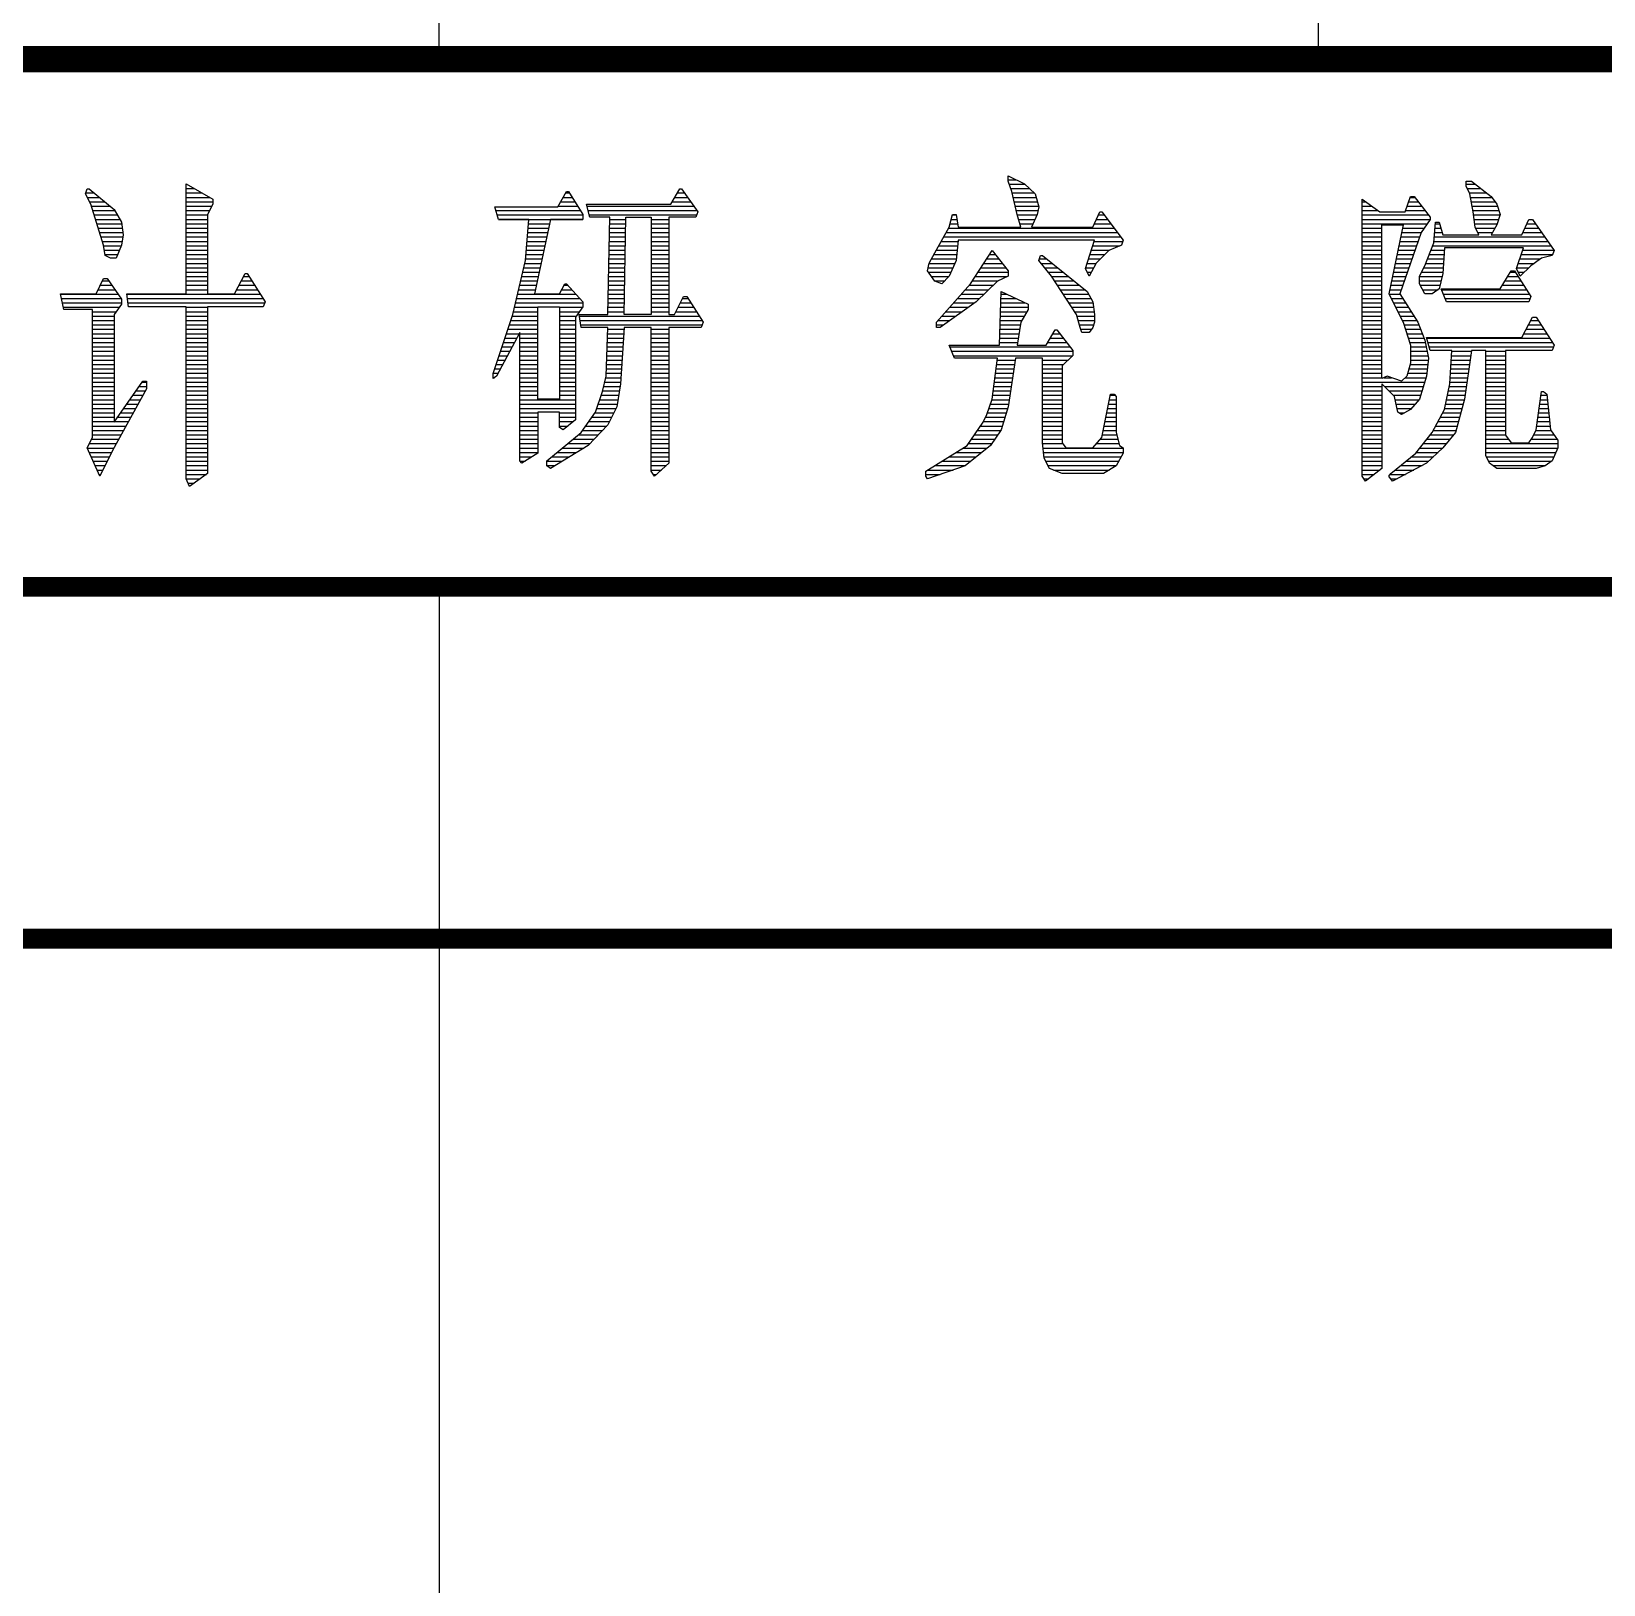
# Model space of a CAD drawing. Extents: x -11639 to -9817, y 3347 to 4292.
# Drawn here: x -11089.32 to -11053.57, y 3486.52 to 3521.83 of the extents above; entities that cross this region are included whole.
import ezdxf

# ---------------------------------------------------------------- set-up
doc = ezdxf.new("R2010")
doc.units = 0
doc.header["$LTSCALE"] = 10
doc.header["$MEASUREMENT"] = 0
doc.layers.get('0').update_dxf_attribs({"linetype": 'CONTINUOUS'})
for name, color, linetype in [('1', 2, 'CONTINUOUS'), ('2', 1, 'CONTINUOUS'), ('BD', 7, 'CONTINUOUS')]:
    doc.layers.add(name, color=color, linetype=linetype)

# ---------------------------------------------------------------- blocks, each defined once
blk = doc.blocks.new('*X8')
at = {"color": 0}
for p, q in [((43122, -960), (43124, -960)), ((44992.2, -950), (45010.3, -950)), ((44994.6, -960), (45030.1, -960)), ((46033.5, -960), (46054.6, -960)), ((42894.1, -980), (42913.1, -980)), ((42897.5, -990), (42925.4, -990)), ((42902.7, -1000), (42937.6, -1000)), ((43122, -970), (43141.5, -970)), ((43122, -980), (43159, -980)), ((43122, -990), (43176.5, -990)), ((43122, -1000), (43183.3, -1000)), ((43973.9, -1000), (44006.5, -1000)), ((43979.8, -990), (44000.3, -990)), ((43985.6, -980), (43994, -980)), ((44227.8, -1000), (44269.7, -1000)), ((44233.6, -990), (44262.7, -990)), ((44239.4, -980), (44255.7, -980)), ((44998.1, -970), (45040.6, -970)), ((45001.2, -980), (45051.1, -980)), ((45003.5, -990), (45055.6, -990)), ((45005.9, -1000), (45058.4, -1000)), ((45796.6, -1000), (45805.2, -1000)), ((45902.7, -1000), (45924.5, -1000)), ((45906.2, -990), (45916.6, -990)), ((46035.9, -970), (46067.5, -970)), ((46040.6, -980), (46080.3, -980)), ((46043.2, -990), (46092, -990)), ((46045.2, -1000), (46099, -1000)), ((42907, -1010), (42949.9, -1010)), ((42910, -1020), (42960.3, -1020)), ((42913.1, -1030), (42965.9, -1030)), ((43122, -1010), (43180.9, -1010)), ((43122, -1020), (43175.7, -1020)), ((43122, -1030), (43171, -1030)), ((43826.8, -1020), (44018.9, -1020)), ((43829.6, -1030), (44024.5, -1030)), ((43968.1, -1010), (44012.7, -1010)), ((44033.9, -1010), (44276.7, -1010)), ((44036.7, -1020), (44283.7, -1020)), ((44039.5, -1030), (44283.4, -1030)), ((44865.3, -1030), (44873.9, -1030)), ((45008.2, -1010), (45061.2, -1010)), ((45010.5, -1020), (45059.6, -1020)), ((45012.9, -1030), (45057.1, -1030)), ((45197.2, -1030), (45209.8, -1030)), ((45796.6, -1010), (45819.2, -1010)), ((45796.6, -1020), (45833.2, -1020)), ((45796.6, -1030), (45948.1, -1030)), ((45895.7, -1020), (45940.2, -1020)), ((45899.2, -1010), (45932.3, -1010)), ((46047.2, -1010), (46104.4, -1010)), ((46049.2, -1020), (46107.9, -1020)), ((46050.6, -1030), (46110.6, -1030)), ((42916.2, -1040), (42971.5, -1040)), ((42919.2, -1050), (42975.5, -1050)), ((42922.3, -1060), (42976.9, -1060)), ((42925.4, -1070), (42978.3, -1070)), ((43122, -1040), (43171, -1040)), ((43122, -1050), (43171, -1050)), ((43122, -1060), (43171, -1060)), ((43122, -1070), (43171, -1070)), ((43832.4, -1040), (44024.5, -1040)), ((43899.4, -1070), (43944.6, -1070)), ((43900.3, -1060), (43946.7, -1060)), ((43901.1, -1050), (43948.9, -1050)), ((44085.1, -1070), (44121.8, -1070)), ((44085.2, -1060), (44122, -1060)), ((44085.4, -1050), (44122.2, -1050)), ((44085.6, -1040), (44122.4, -1040)), ((44179.6, -1040), (44220.5, -1040)), ((44179.6, -1050), (44220.5, -1050)), ((44179.6, -1060), (44220.5, -1060)), ((44179.6, -1070), (44220.5, -1070)), ((44850.8, -1070), (45240.4, -1070)), ((44856.4, -1060), (45232.8, -1060)), ((44859.7, -1050), (44876.7, -1050)), ((44862.5, -1040), (44875.3, -1040)), ((45015.7, -1040), (45052.9, -1040)), ((45018.5, -1050), (45048.7, -1050)), ((45187.9, -1050), (45225.1, -1050)), ((45192.5, -1040), (45217.5, -1040)), ((45796.6, -1040), (45951.8, -1040)), ((45796.6, -1050), (45945.2, -1050)), ((45796.6, -1060), (45841.5, -1060)), ((45796.6, -1070), (45841.5, -1070)), ((45886.8, -1070), (45931.3, -1070)), ((45888.9, -1060), (45938.2, -1060)), ((45962, -1070), (45978.8, -1070)), ((45962.8, -1060), (45976, -1060)), ((45963.7, -1050), (45973.2, -1050)), ((46051.8, -1040), (46107.1, -1040)), ((46052.9, -1050), (46103.6, -1050)), ((46054.8, -1060), (46098.8, -1060)), ((46059.4, -1070), (46093.5, -1070)), ((46162.6, -1070), (46205.2, -1070)), ((46167.3, -1060), (46198.2, -1060)), ((46172, -1050), (46191.2, -1050)), ((42928.4, -1080), (42978.3, -1080)), ((42931.5, -1090), (42976.6, -1090)), ((42934.4, -1100), (42974.6, -1100)), ((43122, -1080), (43171, -1080)), ((43122, -1090), (43171, -1090)), ((43122, -1100), (43171, -1100)), ((43896.8, -1100), (43938, -1100)), ((43897.6, -1090), (43940.2, -1090)), ((43898.5, -1080), (43942.4, -1080)), ((44084.5, -1100), (44121.3, -1100)), ((44084.7, -1090), (44121.4, -1090)), ((44084.9, -1080), (44121.6, -1080)), ((44179.6, -1080), (44220.5, -1080)), ((44179.6, -1090), (44220.5, -1090)), ((44179.6, -1100), (44220.5, -1100)), ((44834, -1100), (44876.8, -1100)), ((44839.6, -1090), (44877.6, -1090)), ((44845.2, -1080), (45248, -1080)), ((45184.1, -1100), (45246.7, -1100)), ((45187.3, -1090), (45252.6, -1090)), ((45796.6, -1080), (45841.5, -1080)), ((45796.6, -1090), (45841.5, -1090)), ((45796.6, -1100), (45841.5, -1100)), ((45880.6, -1100), (45920.8, -1100)), ((45882.7, -1090), (45924.3, -1090)), ((45884.8, -1080), (45927.8, -1080)), ((45957.2, -1100), (46226.2, -1100)), ((45960.2, -1090), (46219.2, -1090)), ((45961.1, -1080), (46212.2, -1080)), ((42936.2, -1110), (42970.4, -1110)), ((42937.9, -1120), (42966.2, -1120)), ((43122, -1110), (43171, -1110)), ((43122, -1120), (43171, -1120)), ((43122, -1130), (43171, -1130)), ((43122, -1140), (43171, -1140)), ((43892.4, -1140), (43929.3, -1140)), ((43894.1, -1130), (43931.5, -1130)), ((43895, -1120), (43933.7, -1120)), ((43895.9, -1110), (43935.9, -1110)), ((44083.8, -1140), (44120.5, -1140)), ((44083.9, -1130), (44120.7, -1130)), ((44084.1, -1120), (44120.9, -1120)), ((44084.3, -1110), (44121.1, -1110)), ((44179.6, -1110), (44220.5, -1110)), ((44179.6, -1120), (44220.5, -1120)), ((44179.6, -1130), (44220.5, -1130)), ((44179.6, -1140), (44220.5, -1140)), ((44812.5, -1140), (44870.9, -1140)), ((44817.6, -1130), (44874.1, -1130)), ((44822.9, -1120), (44875, -1120)), ((44828.4, -1110), (44875.9, -1110)), ((44936.4, -1140), (44978.7, -1140)), ((44942.9, -1130), (44970.8, -1130)), ((44949.3, -1120), (44962.9, -1120)), ((45063, -1130), (45079.5, -1130)), ((45066.6, -1140), (45092, -1140)), ((45171.4, -1140), (45192.1, -1140)), ((45174.6, -1130), (45201.8, -1130)), ((45177.8, -1120), (45211.6, -1120)), ((45181, -1110), (45222.2, -1110)), ((45796.6, -1110), (45841.5, -1110)), ((45796.6, -1120), (45841.5, -1120)), ((45796.6, -1130), (45841.5, -1130)), ((45796.6, -1140), (45841.5, -1140)), ((45872.3, -1140), (45906.8, -1140)), ((45874.4, -1130), (45910.3, -1130)), ((45876.5, -1120), (45913.8, -1120)), ((45878.6, -1110), (45917.3, -1110)), ((45941.7, -1140), (45982, -1140)), ((45945.6, -1130), (45982.7, -1130)), ((45949.5, -1120), (45983.4, -1120)), ((45953.4, -1110), (45984.1, -1110)), ((46151.8, -1140), (46188.2, -1140)), ((46155.3, -1130), (46202.2, -1130)), ((46158.8, -1120), (46230.2, -1120)), ((46162.3, -1110), (46233.2, -1110)), ((43122, -1150), (43171, -1150)), ((43122, -1160), (43171, -1160)), ((43122, -1170), (43171, -1170)), ((43253.1, -1170), (43265.3, -1170)), ((43885.4, -1170), (43922.8, -1170)), ((43887.7, -1160), (43925, -1160)), ((43890, -1150), (43927.2, -1150)), ((44083.2, -1170), (44120, -1170)), ((44083.4, -1160), (44120.1, -1160)), ((44083.6, -1150), (44120.3, -1150)), ((44179.6, -1150), (44220.5, -1150)), ((44179.6, -1160), (44220.5, -1160)), ((44179.6, -1170), (44220.5, -1170)), ((44810.1, -1150), (44866.3, -1150)), ((44810.4, -1160), (44861.6, -1160)), ((44817.4, -1170), (44856.4, -1170)), ((44917, -1170), (44989.8, -1170)), ((44923.5, -1160), (44992.2, -1160)), ((44930, -1150), (44986.5, -1150)), ((45074.8, -1150), (45104.5, -1150)), ((45083, -1160), (45117, -1160)), ((45090.9, -1170), (45129.5, -1170)), ((45168.2, -1150), (45186.5, -1150)), ((45171.8, -1160), (45180.9, -1160)), ((45796.6, -1150), (45841.5, -1150)), ((45796.6, -1160), (45841.5, -1160)), ((45796.6, -1170), (45841.5, -1170)), ((45866.1, -1170), (45896.3, -1170)), ((45868.2, -1160), (45899.8, -1160)), ((45870.3, -1150), (45903.3, -1150)), ((45927.3, -1170), (45978.7, -1170)), ((45931.9, -1160), (45980.6, -1160)), ((45937.2, -1150), (45981.3, -1150)), ((46127.9, -1170), (46151.8, -1170)), ((46133.9, -1160), (46145.5, -1160)), ((46148.3, -1150), (46175.8, -1150)), ((46151.8, -1160), (46165.3, -1160)), ((42836.3, -1210), (42967.1, -1210)), ((42922.4, -1200), (42960.1, -1200)), ((42927.1, -1190), (42953.1, -1190)), ((42931.7, -1180), (42946.1, -1180)), ((42987.3, -1210), (43290.8, -1210)), ((43122, -1180), (43171, -1180)), ((43122, -1190), (43171, -1190)), ((43122, -1200), (43171, -1200)), ((43237.4, -1200), (43284.4, -1200)), ((43242.6, -1190), (43278, -1190)), ((43247.9, -1180), (43271.7, -1180)), ((43876, -1210), (44009, -1210)), ((43878.4, -1200), (43916.3, -1200)), ((43880.7, -1190), (43918.5, -1190)), ((43883, -1180), (43920.7, -1180)), ((43976.5, -1200), (44000, -1200)), ((43981.7, -1190), (43991, -1190)), ((44082.5, -1210), (44119.2, -1210)), ((44082.7, -1200), (44119.4, -1200)), ((44082.8, -1190), (44119.6, -1190)), ((44083, -1180), (44119.8, -1180)), ((44179.6, -1180), (44220.5, -1180)), ((44179.6, -1190), (44220.5, -1190)), ((44179.6, -1200), (44220.5, -1200)), ((44179.6, -1210), (44220.5, -1210)), ((44824.4, -1180), (44847.1, -1180)), ((44885.5, -1210), (44936.8, -1210)), ((44894.4, -1200), (44947.3, -1200)), ((44903.2, -1190), (44957.8, -1190)), ((44910.6, -1180), (44968.8, -1180)), ((44975.7, -1210), (44988.7, -1210)), ((45097.5, -1180), (45142, -1180)), ((45104, -1190), (45154.5, -1190)), ((45110.5, -1200), (45167, -1200)), ((45117.1, -1210), (45175.1, -1210)), ((45796.6, -1180), (45841.5, -1180)), ((45796.6, -1190), (45841.5, -1190)), ((45796.6, -1200), (45841.5, -1200)), ((45796.6, -1210), (45841.5, -1210)), ((45858, -1210), (45882.6, -1210)), ((45859.9, -1200), (45885.8, -1200)), ((45862, -1190), (45889.3, -1190)), ((45864, -1180), (45892.8, -1180)), ((45927.3, -1180), (45976.4, -1180)), ((45929.2, -1190), (45974.1, -1190)), ((45934.4, -1200), (45969.5, -1200)), ((45977.1, -1200), (46170.7, -1200)), ((45981.3, -1210), (46177, -1210)), ((46115.9, -1190), (46164.4, -1190)), ((46121.9, -1180), (46158.1, -1180)), ((42838.6, -1220), (42974.1, -1220)), ((42840.9, -1230), (42975, -1230)), ((42843.3, -1240), (42970.2, -1240)), ((42909.7, -1250), (42963.2, -1250)), ((42988.7, -1220), (43297.1, -1220)), ((42990.1, -1230), (43300.7, -1230)), ((43122, -1240), (43171, -1240)), ((43122, -1250), (43171, -1250)), ((43866.7, -1250), (43922.4, -1250)), ((43869, -1240), (43922.4, -1240)), ((43871.4, -1230), (44024.5, -1230)), ((43873.7, -1220), (44018, -1220)), ((43971.4, -1240), (44023.7, -1240)), ((43971.4, -1250), (44016.7, -1250)), ((44081.7, -1250), (44118.5, -1250)), ((44081.9, -1240), (44118.7, -1240)), ((44082.1, -1230), (44118.9, -1230)), ((44082.3, -1220), (44119, -1220)), ((44179.6, -1220), (44220.5, -1220)), ((44179.6, -1230), (44220.5, -1230)), ((44179.6, -1240), (44220.5, -1240)), ((44179.6, -1250), (44220.5, -1250)), ((44235.9, -1250), (44283, -1250)), ((44240.9, -1240), (44276.7, -1240)), ((44245.9, -1230), (44270.4, -1230)), ((44250.9, -1220), (44264.1, -1220)), ((44850, -1250), (44886.8, -1250)), ((44858.9, -1240), (44900.8, -1240)), ((44867.8, -1230), (44914.8, -1230)), ((44876.6, -1220), (44926.3, -1220)), ((44974.3, -1250), (45034.2, -1250)), ((44974.7, -1240), (45037.1, -1240)), ((44975, -1230), (45030.7, -1230)), ((44975.3, -1220), (45009.7, -1220)), ((45123.6, -1220), (45180.3, -1220)), ((45130.1, -1230), (45184.5, -1230)), ((45136.7, -1240), (45185.9, -1240)), ((45143.2, -1250), (45187.3, -1250)), ((45796.6, -1220), (45841.5, -1220)), ((45796.6, -1230), (45841.5, -1230)), ((45796.6, -1240), (45841.5, -1240)), ((45796.6, -1250), (45841.5, -1250)), ((45863.1, -1220), (45888.9, -1220)), ((45868.2, -1230), (45895.3, -1230)), ((45873.3, -1240), (45901.6, -1240)), ((45878.4, -1250), (45908, -1250)), ((45985.5, -1220), (46178.9, -1220)), ((42909.7, -1260), (42958.7, -1260)), ((42909.7, -1270), (42958.7, -1270)), ((42909.7, -1280), (42958.7, -1280)), ((43122, -1260), (43171, -1260)), ((43122, -1270), (43171, -1270)), ((43122, -1280), (43171, -1280)), ((43857.3, -1280), (43922.4, -1280)), ((43860.6, -1270), (43922.4, -1270)), ((43864, -1260), (43922.4, -1260)), ((43971.4, -1260), (44009.7, -1260)), ((43971.4, -1270), (44008.1, -1270)), ((43971.4, -1280), (44008.1, -1280)), ((44016.8, -1260), (44289.3, -1260)), ((44018.2, -1270), (44295.6, -1270)), ((44019.6, -1280), (44295.9, -1280)), ((44828.9, -1280), (44844.8, -1280)), ((44832.3, -1270), (44858.8, -1270)), ((44841.2, -1260), (44872.8, -1260)), ((44973.3, -1280), (45019.8, -1280)), ((44973.7, -1270), (45023, -1270)), ((44974, -1260), (45028.6, -1260)), ((45148.4, -1260), (45188.2, -1260)), ((45151.2, -1270), (45188.2, -1270)), ((45154, -1280), (45186.1, -1280)), ((45796.6, -1260), (45841.5, -1260)), ((45796.6, -1270), (45841.5, -1270)), ((45796.6, -1280), (45841.5, -1280)), ((45883.5, -1260), (45914.4, -1260)), ((45888.6, -1270), (45920.7, -1270)), ((45892.4, -1280), (45925.7, -1280)), ((46175.2, -1280), (46204, -1280)), ((46180.4, -1270), (46197.7, -1270)), ((42909.7, -1290), (42958.7, -1290)), ((42909.7, -1300), (42958.7, -1300)), ((42909.7, -1310), (42958.7, -1310)), ((42909.7, -1320), (42958.7, -1320)), ((43122, -1290), (43171, -1290)), ((43122, -1300), (43171, -1300)), ((43122, -1310), (43171, -1310)), ((43122, -1320), (43171, -1320)), ((43843.9, -1320), (43869.3, -1320)), ((43847.3, -1310), (43874.7, -1310)), ((43850.6, -1300), (43880, -1300)), ((43853.9, -1290), (43922.4, -1290)), ((43881.5, -1300), (43922.4, -1300)), ((43881.5, -1310), (43922.4, -1310)), ((43881.5, -1320), (43922.4, -1320)), ((43971.4, -1290), (44008.1, -1290)), ((43971.4, -1300), (44008.1, -1300)), ((43971.4, -1310), (44008.1, -1310)), ((43971.4, -1320), (44008.1, -1320)), ((44080.4, -1320), (44116.2, -1320)), ((44080.7, -1310), (44116.8, -1310)), ((44081.1, -1300), (44117.5, -1300)), ((44081.5, -1290), (44118.1, -1290)), ((44179.6, -1290), (44220.5, -1290)), ((44179.6, -1300), (44220.5, -1300)), ((44179.6, -1310), (44220.5, -1310)), ((44179.6, -1320), (44220.5, -1320)), ((44972, -1320), (45013.6, -1320)), ((44972.3, -1310), (45015.2, -1310)), ((44972.7, -1300), (45016.7, -1300)), ((44973, -1290), (45018.3, -1290)), ((45081.7, -1320), (45125, -1320)), ((45087.5, -1310), (45117.1, -1310)), ((45093.3, -1300), (45109.2, -1300)), ((45157.1, -1290), (45181, -1290)), ((45796.6, -1290), (45841.5, -1290)), ((45796.6, -1300), (45841.5, -1300)), ((45796.6, -1310), (45841.5, -1310)), ((45796.6, -1320), (45841.5, -1320)), ((45895.6, -1290), (45929.7, -1290)), ((45898.7, -1300), (45933.7, -1300)), ((45901.8, -1310), (45937.7, -1310)), ((45904.9, -1320), (45940.6, -1320)), ((45943.9, -1310), (46223.1, -1310)), ((45946.7, -1320), (46229.5, -1320)), ((46164.7, -1300), (46216.8, -1300)), ((46169.9, -1290), (46210.4, -1290)), ((42909.7, -1330), (42958.7, -1330)), ((42909.7, -1340), (42958.7, -1340)), ((42909.7, -1350), (42958.7, -1350)), ((43122, -1330), (43171, -1330)), ((43122, -1340), (43171, -1340)), ((43122, -1350), (43171, -1350)), ((43833.9, -1350), (43853.3, -1350)), ((43837.2, -1340), (43858.6, -1340)), ((43840.6, -1330), (43864, -1330)), ((43881.5, -1330), (43922.4, -1330)), ((43881.5, -1340), (43922.4, -1340)), ((43881.5, -1350), (43922.4, -1350)), ((43971.4, -1330), (44008.1, -1330)), ((43971.4, -1340), (44008.1, -1340)), ((43971.4, -1350), (44008.1, -1350)), ((44079.2, -1350), (44114.3, -1350)), ((44079.6, -1340), (44114.9, -1340)), ((44080, -1330), (44115.5, -1330)), ((44179.6, -1330), (44220.5, -1330)), ((44179.6, -1340), (44220.5, -1340)), ((44179.6, -1350), (44220.5, -1350)), ((44859, -1330), (45132.9, -1330)), ((44863.2, -1340), (45139.2, -1340)), ((44867.4, -1350), (45138.9, -1350)), ((45796.6, -1330), (45841.5, -1330)), ((45796.6, -1340), (45841.5, -1340)), ((45796.6, -1350), (45841.5, -1350)), ((45906.9, -1330), (45942.6, -1330)), ((45906.9, -1340), (45944.6, -1340)), ((45906.9, -1350), (45946.6, -1350)), ((45949.5, -1330), (46232.3, -1330)), ((46000.1, -1350), (46043.9, -1350)), ((46000.7, -1340), (46045.4, -1340)), ((46078.4, -1340), (46123.3, -1340)), ((46078.4, -1350), (46123.3, -1350)), ((42909.7, -1360), (42958.7, -1360)), ((42909.7, -1370), (42958.7, -1370)), ((42909.7, -1380), (42958.7, -1380)), ((42909.7, -1390), (42958.7, -1390)), ((43122, -1360), (43171, -1360)), ((43122, -1370), (43171, -1370)), ((43122, -1380), (43171, -1380)), ((43122, -1390), (43171, -1390)), ((43820.5, -1390), (43831.9, -1390)), ((43823.8, -1380), (43837.2, -1380)), ((43827.2, -1370), (43842.6, -1370)), ((43830.5, -1360), (43847.9, -1360)), ((43881.5, -1360), (43922.4, -1360)), ((43881.5, -1370), (43922.4, -1370)), ((43881.5, -1380), (43922.4, -1380)), ((43881.5, -1390), (43922.4, -1390)), ((43971.4, -1360), (44008.1, -1360)), ((43971.4, -1370), (44008.1, -1370)), ((43971.4, -1380), (44008.1, -1380)), ((43971.4, -1390), (44008.1, -1390)), ((44077.8, -1390), (44111.7, -1390)), ((44078.1, -1380), (44112.4, -1380)), ((44078.5, -1370), (44113, -1370)), ((44078.9, -1360), (44113.6, -1360)), ((44179.6, -1360), (44220.5, -1360)), ((44179.6, -1370), (44220.5, -1370)), ((44179.6, -1380), (44220.5, -1380)), ((44179.6, -1390), (44220.5, -1390)), ((44963.2, -1390), (45003.5, -1390)), ((44964.5, -1380), (45004.9, -1380)), ((44965.8, -1370), (45006.4, -1370)), ((44967.1, -1360), (45007.9, -1360)), ((45069.8, -1360), (45128.4, -1360)), ((45069.8, -1370), (45117.9, -1370)), ((45069.8, -1380), (45114.7, -1380)), ((45069.8, -1390), (45114.7, -1390)), ((45796.6, -1360), (45841.5, -1360)), ((45796.6, -1370), (45841.5, -1370)), ((45796.6, -1380), (45841.5, -1380)), ((45796.6, -1390), (45841.5, -1390)), ((45900.5, -1390), (45944.3, -1390)), ((45903.3, -1380), (45945.3, -1380)), ((45906.1, -1370), (45946.3, -1370)), ((45906.9, -1360), (45947.3, -1360)), ((45998, -1390), (46038, -1390)), ((45998.5, -1380), (46039.5, -1380)), ((45999.1, -1370), (46041, -1370)), ((45999.6, -1360), (46042.5, -1360)), ((46078.4, -1360), (46123.3, -1360)), ((46078.4, -1370), (46123.3, -1370)), ((46078.4, -1380), (46123.3, -1380)), ((46078.4, -1390), (46123.3, -1390)), ((42909.7, -1400), (42958.7, -1400)), ((42909.7, -1410), (42958.7, -1410)), ((42909.7, -1420), (42958.7, -1420)), ((42909.7, -1430), (42958.7, -1430)), ((43008.7, -1430), (43029.7, -1430)), ((43015.7, -1420), (43032.2, -1420)), ((43022.7, -1410), (43032.2, -1410)), ((43122, -1400), (43171, -1400)), ((43122, -1410), (43171, -1410)), ((43122, -1420), (43171, -1420)), ((43122, -1430), (43171, -1430)), ((43820.3, -1400), (43823.4, -1400)), ((43881.5, -1400), (43922.4, -1400)), ((43881.5, -1410), (43922.4, -1410)), ((43881.5, -1420), (43922.4, -1420)), ((43881.5, -1430), (43922.4, -1430)), ((43971.4, -1400), (44008.1, -1400)), ((43971.4, -1410), (44008.1, -1410)), ((43971.4, -1420), (44008.1, -1420)), ((43971.4, -1430), (44008.1, -1430)), ((44069.7, -1430), (44107.7, -1430)), ((44072, -1420), (44109.3, -1420)), ((44074.4, -1410), (44110.5, -1410)), ((44076.7, -1400), (44111.1, -1400)), ((44179.6, -1400), (44220.5, -1400)), ((44179.6, -1410), (44220.5, -1410)), ((44179.6, -1420), (44220.5, -1420)), ((44179.6, -1430), (44220.5, -1430)), ((44957.9, -1430), (44997.6, -1430)), ((44959.2, -1420), (44999, -1420)), ((44960.6, -1410), (45000.5, -1410)), ((44961.9, -1400), (45002, -1400)), ((45069.8, -1400), (45114.7, -1400)), ((45069.8, -1410), (45114.7, -1410)), ((45069.8, -1420), (45114.7, -1420)), ((45069.8, -1430), (45114.7, -1430)), ((45796.6, -1400), (45841.5, -1400)), ((45796.6, -1410), (45939.4, -1410)), ((45796.6, -1420), (45841.5, -1420)), ((45796.6, -1430), (45841.5, -1430)), ((45846.2, -1400), (45863.9, -1400)), ((45847.5, -1420), (45936.3, -1420)), ((45857.3, -1430), (45933.2, -1430)), ((45894.9, -1400), (45942.5, -1400)), ((45993.3, -1430), (46032.2, -1430)), ((45995.4, -1420), (46033.6, -1420)), ((45996.9, -1410), (46035.1, -1410)), ((45997.5, -1400), (46036.6, -1400)), ((46078.4, -1400), (46123.3, -1400)), ((46078.4, -1410), (46123.3, -1410)), ((46078.4, -1420), (46123.3, -1420)), ((46078.4, -1430), (46123.3, -1430)), ((42909.7, -1440), (42958.7, -1440)), ((42909.7, -1450), (42958.7, -1450)), ((42909.7, -1460), (42958.7, -1460)), ((42987.7, -1460), (43013.1, -1460)), ((42994.7, -1450), (43018.7, -1450)), ((43001.7, -1440), (43024.2, -1440)), ((43122, -1440), (43171, -1440)), ((43122, -1450), (43171, -1450)), ((43122, -1460), (43171, -1460)), ((43881.5, -1440), (43922.4, -1440)), ((43881.5, -1450), (44008.1, -1450)), ((43881.5, -1460), (44008.1, -1460)), ((43971.4, -1440), (44008.1, -1440)), ((44059.4, -1460), (44103, -1460)), ((44062.9, -1450), (44104.6, -1450)), ((44066.4, -1440), (44106.1, -1440)), ((44179.6, -1440), (44220.5, -1440)), ((44179.6, -1450), (44220.5, -1450)), ((44179.6, -1460), (44220.5, -1460)), ((44951.6, -1460), (44993.1, -1460)), ((44955.1, -1450), (44994.6, -1450)), ((44956.6, -1440), (44996.1, -1440)), ((45069.8, -1440), (45114.7, -1440)), ((45069.8, -1450), (45114.7, -1450)), ((45069.8, -1460), (45114.7, -1460)), ((45220.3, -1460), (45237.2, -1460)), ((45222.3, -1450), (45237.2, -1450)), ((45224.4, -1440), (45235.1, -1440)), ((45796.6, -1440), (45841.5, -1440)), ((45796.6, -1450), (45841.5, -1450)), ((45796.6, -1460), (45841.5, -1460)), ((45867.1, -1440), (45930, -1440)), ((45871.7, -1450), (45926.3, -1450)), ((45874.1, -1460), (45917.6, -1460)), ((45987, -1460), (46026.4, -1460)), ((45989.1, -1450), (46029.1, -1450)), ((45991.2, -1440), (46030.7, -1440)), ((46078.4, -1440), (46123.3, -1440)), ((46078.4, -1450), (46123.3, -1450)), ((46078.4, -1460), (46123.3, -1460)), ((46200.9, -1460), (46219.5, -1460)), ((46202.3, -1450), (46218.5, -1450)), ((46203.7, -1440), (46217.5, -1440)), ((42909.7, -1470), (42958.7, -1470)), ((42909.7, -1480), (42958.7, -1480)), ((42909.7, -1490), (42958.7, -1490)), ((42909.7, -1500), (42958.7, -1500)), ((42959.7, -1500), (42990.9, -1500)), ((42966.7, -1490), (42996.5, -1490)), ((42973.7, -1480), (43002, -1480)), ((42980.7, -1470), (43007.6, -1470)), ((43122, -1470), (43171, -1470)), ((43122, -1480), (43171, -1480)), ((43122, -1490), (43171, -1490)), ((43122, -1500), (43171, -1500)), ((43881.5, -1470), (44008.1, -1470)), ((43881.5, -1480), (43922.4, -1480)), ((43881.5, -1490), (43922.4, -1490)), ((43881.5, -1500), (43922.4, -1500)), ((43971.4, -1480), (44008.1, -1480)), ((43971.4, -1490), (44008.1, -1490)), ((43971.4, -1500), (44002.7, -1500)), ((44037.7, -1500), (44085.2, -1500)), ((44044.7, -1490), (44090.2, -1490)), ((44051.7, -1480), (44095.2, -1480)), ((44055.9, -1470), (44100.2, -1470)), ((44179.6, -1470), (44220.5, -1470)), ((44179.6, -1480), (44220.5, -1480)), ((44179.6, -1490), (44220.5, -1490)), ((44179.6, -1500), (44220.5, -1500)), ((44935.7, -1500), (44981.7, -1500)), ((44940.3, -1490), (44984.9, -1490)), ((44944.6, -1480), (44988, -1480)), ((44948.1, -1470), (44991.1, -1470)), ((45069.8, -1470), (45114.7, -1470)), ((45069.8, -1480), (45114.7, -1480)), ((45069.8, -1490), (45114.7, -1490)), ((45069.8, -1500), (45114.7, -1500)), ((45212, -1500), (45237.2, -1500)), ((45214.1, -1490), (45237.2, -1490)), ((45216.1, -1480), (45237.2, -1480)), ((45218.2, -1470), (45237.2, -1470)), ((45796.6, -1470), (45841.5, -1470)), ((45796.6, -1480), (45841.5, -1480)), ((45796.6, -1490), (45841.5, -1490)), ((45796.6, -1500), (45841.5, -1500)), ((45876.4, -1470), (45908.8, -1470)), ((45881, -1480), (45893.2, -1480)), ((45969.3, -1500), (46015.6, -1500)), ((45974.8, -1490), (46018.3, -1490)), ((45980.2, -1480), (46021, -1480)), ((45984.9, -1470), (46023.7, -1470)), ((46078.4, -1470), (46123.3, -1470)), ((46078.4, -1480), (46123.3, -1480)), ((46078.4, -1490), (46123.3, -1490)), ((46078.4, -1500), (46123.3, -1500)), ((46195.3, -1500), (46223.5, -1500)), ((46196.7, -1490), (46222.5, -1490)), ((46198.1, -1480), (46221.5, -1480)), ((46199.5, -1470), (46220.5, -1470)), ((42909.7, -1510), (42985.4, -1510)), ((42909.7, -1520), (42979.9, -1520)), ((42909.7, -1530), (42974.3, -1530)), ((43122, -1510), (43171, -1510)), ((43122, -1520), (43171, -1520)), ((43122, -1530), (43171, -1530)), ((43881.5, -1510), (43922.4, -1510)), ((43881.5, -1520), (43922.4, -1520)), ((43881.5, -1530), (43922.4, -1530)), ((43971.4, -1510), (43990.4, -1510)), ((44014, -1530), (44059.7, -1530)), ((44023.7, -1520), (44069.3, -1520)), ((44030.7, -1510), (44078.9, -1510)), ((44179.6, -1510), (44220.5, -1510)), ((44179.6, -1520), (44220.5, -1520)), ((44179.6, -1530), (44220.5, -1530)), ((44915, -1530), (44968.1, -1530)), ((44922, -1520), (44975.1, -1520)), ((44929, -1510), (44978.6, -1510)), ((45069.8, -1510), (45114.7, -1510)), ((45069.8, -1520), (45114.7, -1520)), ((45069.8, -1530), (45114.7, -1530)), ((45205.8, -1530), (45238.7, -1530)), ((45207.9, -1520), (45237.2, -1520)), ((45210, -1510), (45237.2, -1510)), ((45796.6, -1510), (45841.5, -1510)), ((45796.6, -1520), (45841.5, -1520)), ((45796.6, -1530), (45841.5, -1530)), ((45951.7, -1530), (46004.6, -1530)), ((45958.4, -1520), (46010.2, -1520)), ((45963.9, -1510), (46012.9, -1510)), ((46078.4, -1510), (46123.3, -1510)), ((46078.4, -1520), (46123.3, -1520)), ((46078.4, -1530), (46123.3, -1530)), ((46187.5, -1530), (46233.2, -1530)), ((46192.2, -1520), (46226.2, -1520)), ((46193.9, -1510), (46224.5, -1510)), ((42897.6, -1560), (42957.7, -1560)), ((42902, -1570), (42952.4, -1570)), ((42902.6, -1550), (42963.2, -1550)), ((42907.8, -1540), (42968.8, -1540)), ((43122, -1540), (43171, -1540)), ((43122, -1550), (43171, -1550)), ((43122, -1560), (43171, -1560)), ((43122, -1570), (43171, -1570)), ((43881.5, -1540), (43922.4, -1540)), ((43881.5, -1550), (43922.4, -1550)), ((43881.5, -1560), (43922.4, -1560)), ((43881.5, -1570), (43922.4, -1570)), ((43965.6, -1570), (44010.4, -1570)), ((43977.7, -1560), (44026.7, -1560)), ((43989.8, -1550), (44040.4, -1550)), ((44001.9, -1540), (44050.1, -1540)), ((44179.6, -1540), (44220.5, -1540)), ((44179.6, -1550), (44220.5, -1550)), ((44179.6, -1560), (44220.5, -1560)), ((44179.6, -1570), (44220.5, -1570)), ((44872.3, -1570), (44931.6, -1570)), ((44888.4, -1560), (44943.9, -1560)), ((44901, -1550), (44954.1, -1550)), ((44908, -1540), (44961.1, -1540)), ((45069.8, -1540), (45114.7, -1540)), ((45070, -1550), (45116.1, -1550)), ((45071.2, -1560), (45253.5, -1560)), ((45072.3, -1570), (45253.5, -1570)), ((45192.6, -1550), (45244.3, -1550)), ((45201.4, -1540), (45241.5, -1540)), ((45796.6, -1540), (45841.5, -1540)), ((45796.6, -1550), (45841.5, -1550)), ((45796.6, -1560), (45841.5, -1560)), ((45796.6, -1570), (45841.5, -1570)), ((45920.2, -1570), (45969.6, -1570)), ((45928.1, -1560), (45980.1, -1560)), ((45936, -1550), (45988.3, -1550)), ((45943.8, -1540), (45996.5, -1540)), ((46078.4, -1540), (46129.9, -1540)), ((46078.4, -1550), (46241.7, -1550)), ((46078.4, -1560), (46241.6, -1560)), ((46078.4, -1570), (46237.4, -1570)), ((46182, -1540), (46240.2, -1540)), ((42906.5, -1580), (42947.5, -1580)), ((42910.9, -1590), (42942.6, -1590)), ((42915.4, -1600), (42937.7, -1600)), ((43122, -1580), (43171, -1580)), ((43122, -1590), (43171, -1590)), ((43122, -1600), (43171, -1600)), ((43881.5, -1580), (43908.8, -1580)), ((43882.3, -1590), (43893, -1590)), ((43942.8, -1590), (43977.7, -1590)), ((43942.8, -1600), (43961.4, -1600)), ((43953.5, -1580), (43994, -1580)), ((44179.6, -1580), (44220.5, -1580)), ((44179.6, -1590), (44220.5, -1590)), ((44179.6, -1600), (44214.5, -1600)), ((44824, -1600), (44894.9, -1600)), ((44840.1, -1590), (44907.1, -1590)), ((44856.2, -1580), (44919.4, -1580)), ((45073.5, -1580), (45248.7, -1580)), ((45077.5, -1590), (45243.1, -1590)), ((45082.8, -1600), (45237.5, -1600)), ((45796.6, -1580), (45841.5, -1580)), ((45796.6, -1590), (45841.5, -1590)), ((45796.6, -1600), (45841.5, -1600)), ((45884.1, -1600), (45933.6, -1600)), ((45896.3, -1590), (45948.6, -1590)), ((45908.6, -1580), (45959.1, -1580)), ((46079.7, -1580), (46233.2, -1580)), ((46084.3, -1590), (46227.9, -1590)), ((46093.9, -1600), (46213.9, -1600)), ((42919.9, -1610), (42932.8, -1610)), ((42924.3, -1620), (42927.9, -1620)), ((43122, -1610), (43171, -1610)), ((43122, -1620), (43168.3, -1620)), ((43122.2, -1630), (43154.3, -1630)), ((43126.8, -1640), (43140.3, -1640)), ((44179.6, -1610), (44203.3, -1610)), ((44185.1, -1620), (44192.1, -1620)), ((44804.4, -1620), (44837, -1620)), ((44807.9, -1610), (44866.4, -1610)), ((45095, -1610), (45221.8, -1610)), ((45796.6, -1610), (45837, -1610)), ((45796.6, -1620), (45824.4, -1620)), ((45800.9, -1630), (45811.8, -1630)), ((45860.6, -1620), (45895.6, -1620)), ((45862.2, -1630), (45876.6, -1630)), ((45871.8, -1610), (45914.6, -1610))]:
    blk.add_line(p, q, dxfattribs=at)

msp = doc.modelspace()

# ---------------------------------------------------------------- linework, layer by layer
msp.add_line((-11080.05331, 3509.20367), (-11080.05331, 3473.20367))
at = {"color": 7}
msp.add_lwpolyline([(-11040.05331, 3461.20367, 0.6, 0.6, 0), (-11040.05331, 3521.20367, 0.6, 0.6, 0), (-11220.05331, 3521.20367, 0.6, 0.6, 0), (-11220.05331, 3461.20367, 0.6, 0.6, 0)], format="xyseb", close=True, dxfattribs=at)
for points in [[(-11040.05331, 3509.20367, 0.45, 0.45, 0), (-11180.05331, 3509.20367, 0.45, 0.45, 0)], [(-11040.05331, 3501.20367, 0.45, 0.45, 0), (-11220.05331, 3501.20367, 0.45, 0.45, 0)]]:
    msp.add_lwpolyline(points, format="xyseb", dxfattribs=at)
at = {"layer": '1'}
for p, q in [((-11080.05331, 3521.20367), (-11080.05331, 3533.20367)), ((-11060.05331, 3521.20367), (-11060.05331, 3533.20367))]:
    msp.add_line(p, q, dxfattribs=at)
at = {"layer": '2'}
for p, q in [((-11040.05331, 3521.20367), (-11220.05331, 3521.20367)), ((-11220.05331, 3521.20367), (-11040.05331, 3521.20367))]:
    msp.add_line(p, q, dxfattribs=at)
for const_width in [0.5, 0.48]:
    msp.add_lwpolyline([(-11220.05331, 3521.20367), (-11040.05331, 3521.20367)], dxfattribs=dict(at, const_width=const_width))
at = {"layer": 'BD', "color": 7}
for points in [[(-11085.8086, 3518.37127), (-11085.1961, 3518.02127), (-11085.1961, 3518.02127), (-11085.1961, 3517.90461), (-11085.1961, 3517.90461), (-11085.3186, 3517.67127), (-11085.3186, 3517.67127), (-11085.3186, 3515.86294), (-11085.3186, 3515.86294), (-11084.7061, 3515.86294), (-11084.7061, 3515.86294), (-11084.4611, 3516.32961), (-11084.4611, 3516.32961), (-11084.42027, 3516.32961), (-11084.42027, 3516.32961), (-11084.01193, 3515.68794), (-11084.01193, 3515.68794), (-11084.05277, 3515.57127), (-11084.05277, 3515.57127), (-11085.3186, 3515.57127), (-11085.3186, 3515.57127), (-11085.3186, 3511.77961), (-11085.3186, 3511.77961), (-11085.72693, 3511.48794), (-11085.72693, 3511.48794), (-11085.8086, 3511.66294), (-11085.8086, 3511.66294), (-11085.8086, 3515.57127), (-11085.8086, 3515.57127), (-11087.11527, 3515.57127), (-11087.11527, 3515.57127), (-11087.1561, 3515.86294), (-11087.1561, 3515.86294), (-11085.8086, 3515.86294), (-11085.8086, 3515.86294), (-11085.8086, 3518.37127)], [(-11068.2911, 3517.67127), (-11068.25027, 3517.37961), (-11068.25027, 3517.37961), (-11066.8211, 3517.37961), (-11066.8211, 3517.37961), (-11066.90277, 3517.67127), (-11066.90277, 3517.67127), (-11067.02527, 3518.19627), (-11067.02527, 3518.19627), (-11067.10693, 3518.42961), (-11067.10693, 3518.42961), (-11067.10693, 3518.54627), (-11067.10693, 3518.54627), (-11066.73943, 3518.37127), (-11066.73943, 3518.37127), (-11066.49443, 3518.13794), (-11066.49443, 3518.13794), (-11066.41277, 3517.84627), (-11066.41277, 3517.84627), (-11066.4536, 3517.67127), (-11066.4536, 3517.67127), (-11066.5761, 3517.37961), (-11066.5761, 3517.37961), (-11065.18777, 3517.37961), (-11065.18777, 3517.37961), (-11065.02443, 3517.72961), (-11065.02443, 3517.72961), (-11064.9836, 3517.72961), (-11064.9836, 3517.72961), (-11064.4936, 3517.08794), (-11064.4936, 3517.08794), (-11064.53443, 3516.97127), (-11064.53443, 3516.97127), (-11064.82027, 3516.85461), (-11064.82027, 3516.85461), (-11065.1061, 3516.56294), (-11065.1061, 3516.56294), (-11065.26943, 3516.27127), (-11065.26943, 3516.27127), (-11065.3511, 3516.44627), (-11065.3511, 3516.44627), (-11065.14693, 3517.08794), (-11065.14693, 3517.08794), (-11068.25027, 3517.08794), (-11068.25027, 3517.08794), (-11068.2911, 3516.62127), (-11068.2911, 3516.62127), (-11068.45443, 3516.27127), (-11068.45443, 3516.27127), (-11068.61777, 3516.09627), (-11068.61777, 3516.09627), (-11068.7811, 3516.15461), (-11068.7811, 3516.15461), (-11068.94443, 3516.38794), (-11068.94443, 3516.38794), (-11068.9036, 3516.56294), (-11068.9036, 3516.56294), (-11068.7811, 3516.79627), (-11068.7811, 3516.79627), (-11068.45443, 3517.37961), (-11068.45443, 3517.37961), (-11068.37277, 3517.67127), (-11068.37277, 3517.67127), (-11068.33193, 3517.67127), (-11068.33193, 3517.67127), (-11068.2911, 3517.67127)], [(-11057.30693, 3517.49627), (-11057.22527, 3517.20461), (-11057.22527, 3517.20461), (-11056.4086, 3517.20461), (-11056.4086, 3517.20461), (-11056.49027, 3517.37961), (-11056.49027, 3517.37961), (-11056.5311, 3517.72961), (-11056.5311, 3517.72961), (-11056.61277, 3518.13794), (-11056.61277, 3518.13794), (-11056.69443, 3518.31294), (-11056.69443, 3518.31294), (-11056.69443, 3518.42961), (-11056.69443, 3518.42961), (-11056.57193, 3518.42961), (-11056.57193, 3518.42961), (-11056.12277, 3518.07961), (-11056.12277, 3518.07961), (-11056.00027, 3517.90461), (-11056.00027, 3517.90461), (-11055.9186, 3517.67127), (-11055.9186, 3517.67127), (-11056.00027, 3517.43794), (-11056.00027, 3517.43794), (-11056.12277, 3517.20461), (-11056.12277, 3517.20461), (-11055.4286, 3517.20461), (-11055.4286, 3517.20461), (-11055.26527, 3517.55461), (-11055.26527, 3517.55461), (-11055.1836, 3517.55461), (-11055.1836, 3517.55461), (-11054.6936, 3516.85461), (-11054.6936, 3516.85461), (-11054.73443, 3516.73794), (-11054.73443, 3516.73794), (-11054.97943, 3516.67961), (-11054.97943, 3516.67961), (-11055.22443, 3516.50461), (-11055.22443, 3516.50461), (-11055.46943, 3516.27127), (-11055.46943, 3516.27127), (-11055.5511, 3516.44627), (-11055.5511, 3516.44627), (-11055.38777, 3516.91294), (-11055.38777, 3516.91294), (-11057.18443, 3516.91294), (-11057.18443, 3516.91294), (-11057.22527, 3516.32961), (-11057.22527, 3516.32961), (-11057.30693, 3515.97961), (-11057.30693, 3515.97961), (-11057.47027, 3515.86294), (-11057.47027, 3515.86294), (-11057.6336, 3515.86294), (-11057.6336, 3515.86294), (-11057.7561, 3516.09627), (-11057.7561, 3516.09627), (-11057.7561, 3516.27127), (-11057.7561, 3516.27127), (-11057.6336, 3516.50461), (-11057.6336, 3516.50461), (-11057.42943, 3517.02961), (-11057.42943, 3517.02961), (-11057.3886, 3517.49627), (-11057.3886, 3517.49627), (-11057.34777, 3517.49627), (-11057.34777, 3517.49627), (-11057.30693, 3517.49627)], [(-11088.0136, 3518.25461), (-11087.44193, 3517.78794), (-11087.44193, 3517.78794), (-11087.2786, 3517.49627), (-11087.2786, 3517.49627), (-11087.23777, 3517.20461), (-11087.23777, 3517.20461), (-11087.2786, 3516.97127), (-11087.2786, 3516.97127), (-11087.4011, 3516.67961), (-11087.4011, 3516.67961), (-11087.5236, 3516.67961), (-11087.5236, 3516.67961), (-11087.6461, 3516.73794), (-11087.6461, 3516.73794), (-11087.68693, 3516.97127), (-11087.68693, 3516.97127), (-11087.97277, 3517.90461), (-11087.97277, 3517.90461), (-11088.09527, 3518.13794), (-11088.09527, 3518.13794), (-11088.05443, 3518.25461), (-11088.05443, 3518.25461), (-11088.0136, 3518.25461)], [(-11078.78527, 3517.84627), (-11077.3561, 3517.84627), (-11077.3561, 3517.84627), (-11077.15193, 3518.19627), (-11077.15193, 3518.19627), (-11077.1111, 3518.19627), (-11077.1111, 3518.19627), (-11076.78443, 3517.67127), (-11076.78443, 3517.67127), (-11076.78443, 3517.55461), (-11076.78443, 3517.55461), (-11077.51943, 3517.55461), (-11077.51943, 3517.55461), (-11077.88693, 3515.86294), (-11077.88693, 3515.86294), (-11077.31527, 3515.86294), (-11077.31527, 3515.86294), (-11077.19277, 3516.09627), (-11077.19277, 3516.09627), (-11077.15193, 3516.09627), (-11077.15193, 3516.09627), (-11076.78443, 3515.68794), (-11076.78443, 3515.68794), (-11076.78443, 3515.57127), (-11076.78443, 3515.57127), (-11076.94777, 3515.33794), (-11076.94777, 3515.33794), (-11076.94777, 3513.00461), (-11076.94777, 3513.00461), (-11077.2336, 3512.77127), (-11077.2336, 3512.77127), (-11077.31527, 3512.82961), (-11077.31527, 3512.82961), (-11077.31527, 3513.17961), (-11077.31527, 3513.17961), (-11077.80527, 3513.17961), (-11077.80527, 3513.17961), (-11077.80527, 3512.24627), (-11077.80527, 3512.24627), (-11078.17277, 3512.01294), (-11078.17277, 3512.01294), (-11078.2136, 3512.07127), (-11078.2136, 3512.07127), (-11078.2136, 3514.98794), (-11078.2136, 3514.98794), (-11078.74443, 3513.99627), (-11078.74443, 3513.99627), (-11078.8261, 3513.93794), (-11078.8261, 3513.93794), (-11078.8261, 3514.05461), (-11078.8261, 3514.05461), (-11078.37693, 3515.39627), (-11078.37693, 3515.39627), (-11078.0911, 3516.62127), (-11078.0911, 3516.62127), (-11078.00943, 3517.55461), (-11078.00943, 3517.55461), (-11078.7036, 3517.55461), (-11078.7036, 3517.55461), (-11078.78527, 3517.84627)], [(-11076.70277, 3517.90461), (-11074.7836, 3517.90461), (-11074.7836, 3517.90461), (-11074.57943, 3518.25461), (-11074.57943, 3518.25461), (-11074.5386, 3518.25461), (-11074.5386, 3518.25461), (-11074.1711, 3517.72961), (-11074.1711, 3517.72961), (-11074.21193, 3517.61294), (-11074.21193, 3517.61294), (-11074.82443, 3517.61294), (-11074.82443, 3517.61294), (-11074.82443, 3515.39627), (-11074.82443, 3515.39627), (-11074.70193, 3515.39627), (-11074.70193, 3515.39627), (-11074.49777, 3515.80461), (-11074.49777, 3515.80461), (-11074.4161, 3515.80461), (-11074.4161, 3515.80461), (-11074.0486, 3515.22127), (-11074.0486, 3515.22127), (-11074.08943, 3515.10461), (-11074.08943, 3515.10461), (-11074.82443, 3515.10461), (-11074.82443, 3515.10461), (-11074.82443, 3512.01294), (-11074.82443, 3512.01294), (-11075.1511, 3511.72127), (-11075.1511, 3511.72127), (-11075.23277, 3511.83794), (-11075.23277, 3511.83794), (-11075.23277, 3515.10461), (-11075.23277, 3515.10461), (-11075.84527, 3515.10461), (-11075.84527, 3515.10461), (-11075.92693, 3513.82127), (-11075.92693, 3513.82127), (-11076.0086, 3513.29627), (-11076.0086, 3513.29627), (-11076.21277, 3512.88794), (-11076.21277, 3512.88794), (-11076.66193, 3512.42127), (-11076.66193, 3512.42127), (-11077.51943, 3511.89627), (-11077.51943, 3511.89627), (-11077.6011, 3511.95461), (-11077.6011, 3511.95461), (-11077.6011, 3512.07127), (-11077.6011, 3512.07127), (-11076.82527, 3512.71294), (-11076.82527, 3512.71294), (-11076.4986, 3513.17961), (-11076.4986, 3513.17961), (-11076.33527, 3513.64627), (-11076.33527, 3513.64627), (-11076.2536, 3513.99627), (-11076.2536, 3513.99627), (-11076.21277, 3515.10461), (-11076.21277, 3515.10461), (-11076.82527, 3515.10461), (-11076.82527, 3515.10461), (-11076.8661, 3515.39627), (-11076.8661, 3515.39627), (-11076.21277, 3515.39627), (-11076.21277, 3515.39627), (-11076.17193, 3517.61294), (-11076.17193, 3517.61294), (-11076.6211, 3517.61294), (-11076.6211, 3517.61294), (-11076.70277, 3517.90461)], [(-11059.06277, 3518.02127), (-11058.65443, 3517.72961), (-11058.65443, 3517.72961), (-11058.08277, 3517.72961), (-11058.08277, 3517.72961), (-11057.96027, 3518.07961), (-11057.96027, 3518.07961), (-11057.8786, 3518.07961), (-11057.8786, 3518.07961), (-11057.5111, 3517.61294), (-11057.5111, 3517.61294), (-11057.5111, 3517.55461), (-11057.5111, 3517.55461), (-11057.71527, 3517.26294), (-11057.71527, 3517.26294), (-11058.20527, 3515.86294), (-11058.20527, 3515.86294), (-11057.79693, 3515.22127), (-11057.79693, 3515.22127), (-11057.6336, 3514.81294), (-11057.6336, 3514.81294), (-11057.55193, 3514.40461), (-11057.55193, 3514.40461), (-11057.59277, 3513.99627), (-11057.59277, 3513.99627), (-11057.7561, 3513.47127), (-11057.7561, 3513.47127), (-11057.96027, 3513.23794), (-11057.96027, 3513.23794), (-11058.16443, 3513.12127), (-11058.16443, 3513.12127), (-11058.2461, 3513.17961), (-11058.2461, 3513.17961), (-11058.32777, 3513.52961), (-11058.32777, 3513.52961), (-11058.6136, 3513.82127), (-11058.6136, 3513.82127), (-11058.6136, 3511.89627), (-11058.6136, 3511.89627), (-11058.9811, 3511.60461), (-11058.9811, 3511.60461), (-11059.06277, 3511.72127), (-11059.06277, 3511.72127), (-11059.06277, 3518.02127)], [(-11075.80443, 3517.61294), (-11075.23277, 3517.61294), (-11075.23277, 3517.61294), (-11075.23277, 3515.39627), (-11075.23277, 3515.39627), (-11075.84527, 3515.39627), (-11075.84527, 3515.39627), (-11075.80443, 3517.61294)], [(-11058.6136, 3517.43794), (-11058.1236, 3517.43794), (-11058.1236, 3517.43794), (-11058.45027, 3515.86294), (-11058.45027, 3515.86294), (-11058.1236, 3515.22127), (-11058.1236, 3515.22127), (-11057.96027, 3514.69627), (-11057.96027, 3514.69627), (-11057.96027, 3514.28794), (-11057.96027, 3514.28794), (-11058.04193, 3513.99627), (-11058.04193, 3513.99627), (-11058.16443, 3513.87961), (-11058.16443, 3513.87961), (-11058.4911, 3513.99627), (-11058.4911, 3513.99627), (-11058.6136, 3513.93794), (-11058.6136, 3513.93794), (-11058.6136, 3517.43794)], [(-11067.47443, 3516.85461), (-11067.10693, 3516.38794), (-11067.10693, 3516.38794), (-11067.10693, 3516.27127), (-11067.10693, 3516.27127), (-11067.35193, 3516.15461), (-11067.35193, 3516.15461), (-11067.84193, 3515.68794), (-11067.84193, 3515.68794), (-11068.6586, 3515.10461), (-11068.6586, 3515.10461), (-11068.74027, 3515.10461), (-11068.74027, 3515.10461), (-11068.74027, 3515.22127), (-11068.74027, 3515.22127), (-11067.96443, 3516.09627), (-11067.96443, 3516.09627), (-11067.47443, 3516.85461)], [(-11066.3311, 3516.73794), (-11065.31027, 3515.92127), (-11065.31027, 3515.92127), (-11065.18777, 3515.68794), (-11065.18777, 3515.68794), (-11065.14693, 3515.39627), (-11065.14693, 3515.39627), (-11065.14693, 3515.22127), (-11065.14693, 3515.22127), (-11065.18777, 3515.10461), (-11065.18777, 3515.10461), (-11065.26943, 3514.98794), (-11065.26943, 3514.98794), (-11065.43277, 3514.98794), (-11065.43277, 3514.98794), (-11065.4736, 3515.10461), (-11065.4736, 3515.10461), (-11065.55527, 3515.39627), (-11065.55527, 3515.39627), (-11066.12693, 3516.27127), (-11066.12693, 3516.27127), (-11066.41277, 3516.62127), (-11066.41277, 3516.62127), (-11066.37193, 3516.73794), (-11066.37193, 3516.73794), (-11066.3311, 3516.73794)], [(-11088.66693, 3515.86294), (-11087.85027, 3515.86294), (-11087.85027, 3515.86294), (-11087.68693, 3516.21294), (-11087.68693, 3516.21294), (-11087.60527, 3516.21294), (-11087.60527, 3516.21294), (-11087.2786, 3515.74627), (-11087.2786, 3515.74627), (-11087.2786, 3515.62961), (-11087.2786, 3515.62961), (-11087.44193, 3515.39627), (-11087.44193, 3515.39627), (-11087.44193, 3512.94627), (-11087.44193, 3512.94627), (-11086.7886, 3513.87961), (-11086.7886, 3513.87961), (-11086.70693, 3513.87961), (-11086.70693, 3513.87961), (-11086.70693, 3513.70461), (-11086.70693, 3513.70461), (-11087.48277, 3512.30461), (-11087.48277, 3512.30461), (-11087.7686, 3511.72127), (-11087.7686, 3511.72127), (-11088.05443, 3512.36294), (-11088.05443, 3512.36294), (-11087.93193, 3512.59627), (-11087.93193, 3512.59627), (-11087.93193, 3515.51294), (-11087.93193, 3515.51294), (-11088.58527, 3515.51294), (-11088.58527, 3515.51294), (-11088.66693, 3515.86294)], [(-11057.2661, 3515.97961), (-11055.9186, 3515.97961), (-11055.9186, 3515.97961), (-11055.6736, 3516.38794), (-11055.6736, 3516.38794), (-11055.59193, 3516.38794), (-11055.59193, 3516.38794), (-11055.22443, 3515.80461), (-11055.22443, 3515.80461), (-11055.26527, 3515.68794), (-11055.26527, 3515.68794), (-11057.1436, 3515.68794), (-11057.1436, 3515.68794), (-11057.2661, 3515.97961)], [(-11067.27027, 3515.92127), (-11066.65777, 3515.62961), (-11066.65777, 3515.62961), (-11066.65777, 3515.51294), (-11066.65777, 3515.51294), (-11066.8211, 3515.22127), (-11066.8211, 3515.22127), (-11066.90277, 3514.69627), (-11066.90277, 3514.69627), (-11066.24943, 3514.69627), (-11066.24943, 3514.69627), (-11066.04527, 3515.04627), (-11066.04527, 3515.04627), (-11066.00443, 3515.04627), (-11066.00443, 3515.04627), (-11065.63693, 3514.57961), (-11065.63693, 3514.57961), (-11065.63693, 3514.46294), (-11065.63693, 3514.46294), (-11065.88193, 3514.22961), (-11065.88193, 3514.22961), (-11065.88193, 3512.47961), (-11065.88193, 3512.47961), (-11065.80027, 3512.36294), (-11065.80027, 3512.36294), (-11065.7186, 3512.36294), (-11065.7186, 3512.36294), (-11065.18777, 3512.36294), (-11065.18777, 3512.36294), (-11064.9836, 3512.59627), (-11064.9836, 3512.59627), (-11064.77943, 3513.58794), (-11064.77943, 3513.58794), (-11064.69777, 3513.58794), (-11064.69777, 3513.58794), (-11064.65693, 3513.52961), (-11064.65693, 3513.52961), (-11064.65693, 3512.71294), (-11064.65693, 3512.71294), (-11064.57527, 3512.42127), (-11064.57527, 3512.42127), (-11064.4936, 3512.36294), (-11064.4936, 3512.36294), (-11064.4936, 3512.24627), (-11064.4936, 3512.24627), (-11064.65693, 3511.95461), (-11064.65693, 3511.95461), (-11064.94277, 3511.77961), (-11064.94277, 3511.77961), (-11065.88193, 3511.77961), (-11065.88193, 3511.77961), (-11066.16777, 3511.89627), (-11066.16777, 3511.89627), (-11066.29027, 3512.12961), (-11066.29027, 3512.12961), (-11066.3311, 3512.47961), (-11066.3311, 3512.47961), (-11066.3311, 3514.40461), (-11066.3311, 3514.40461), (-11066.9436, 3514.40461), (-11066.9436, 3514.40461), (-11067.10693, 3513.29627), (-11067.10693, 3513.29627), (-11067.27027, 3512.77127), (-11067.27027, 3512.77127), (-11067.51527, 3512.42127), (-11067.51527, 3512.42127), (-11068.08693, 3511.95461), (-11068.08693, 3511.95461), (-11068.94443, 3511.66294), (-11068.94443, 3511.66294), (-11068.98527, 3511.72127), (-11068.98527, 3511.72127), (-11068.98527, 3511.83794), (-11068.98527, 3511.83794), (-11068.0461, 3512.42127), (-11068.0461, 3512.42127), (-11067.6786, 3512.94627), (-11067.6786, 3512.94627), (-11067.59693, 3513.12127), (-11067.59693, 3513.12127), (-11067.47443, 3513.47127), (-11067.47443, 3513.47127), (-11067.35193, 3514.40461), (-11067.35193, 3514.40461), (-11068.33193, 3514.40461), (-11068.33193, 3514.40461), (-11068.45443, 3514.69627), (-11068.45443, 3514.69627), (-11067.3111, 3514.69627), (-11067.3111, 3514.69627), (-11067.27027, 3515.92127)], [(-11077.80527, 3515.57127), (-11077.31527, 3515.57127), (-11077.31527, 3515.57127), (-11077.31527, 3513.47127), (-11077.31527, 3513.47127), (-11077.80527, 3513.47127), (-11077.80527, 3513.47127), (-11077.80527, 3515.57127)], [(-11057.59277, 3514.87127), (-11055.4286, 3514.87127), (-11055.4286, 3514.87127), (-11055.1836, 3515.33794), (-11055.1836, 3515.33794), (-11055.10193, 3515.33794), (-11055.10193, 3515.33794), (-11054.6936, 3514.69627), (-11054.6936, 3514.69627), (-11054.73443, 3514.57961), (-11054.73443, 3514.57961), (-11055.7961, 3514.57961), (-11055.7961, 3514.57961), (-11055.7961, 3512.65461), (-11055.7961, 3512.65461), (-11055.6736, 3512.47961), (-11055.6736, 3512.47961), (-11055.26527, 3512.47961), (-11055.26527, 3512.47961), (-11055.1836, 3512.59627), (-11055.1836, 3512.59627), (-11055.10193, 3512.77127), (-11055.10193, 3512.77127), (-11054.97943, 3513.64627), (-11054.97943, 3513.64627), (-11054.9386, 3513.64627), (-11054.9386, 3513.64627), (-11054.85693, 3513.58794), (-11054.85693, 3513.58794), (-11054.77527, 3512.77127), (-11054.77527, 3512.77127), (-11054.65277, 3512.59627), (-11054.65277, 3512.59627), (-11054.61193, 3512.53794), (-11054.61193, 3512.53794), (-11054.61193, 3512.36294), (-11054.61193, 3512.36294), (-11054.73443, 3512.07127), (-11054.73443, 3512.07127), (-11054.89777, 3511.95461), (-11054.89777, 3511.95461), (-11055.10193, 3511.89627), (-11055.10193, 3511.89627), (-11056.00027, 3511.89627), (-11056.00027, 3511.89627), (-11056.1636, 3512.01294), (-11056.1636, 3512.01294), (-11056.24527, 3512.18794), (-11056.24527, 3512.18794), (-11056.24527, 3512.53794), (-11056.24527, 3512.53794), (-11056.24527, 3514.57961), (-11056.24527, 3514.57961), (-11056.57193, 3514.57961), (-11056.57193, 3514.57961), (-11056.73527, 3513.47127), (-11056.73527, 3513.47127), (-11056.93943, 3512.71294), (-11056.93943, 3512.71294), (-11057.22527, 3512.36294), (-11057.22527, 3512.36294), (-11057.59277, 3512.01294), (-11057.59277, 3512.01294), (-11058.3686, 3511.60461), (-11058.3686, 3511.60461), (-11058.45027, 3511.72127), (-11058.45027, 3511.72127), (-11058.40943, 3511.77961), (-11058.40943, 3511.77961), (-11057.83777, 3512.24627), (-11057.83777, 3512.24627), (-11057.47027, 3512.71294), (-11057.47027, 3512.71294), (-11057.18443, 3513.23794), (-11057.18443, 3513.23794), (-11057.06193, 3513.82127), (-11057.06193, 3513.82127), (-11057.0211, 3514.57961), (-11057.0211, 3514.57961), (-11057.5111, 3514.57961), (-11057.5111, 3514.57961), (-11057.59277, 3514.87127)]]:
    msp.add_lwpolyline(points, dxfattribs=at)

# ---------------------------------------------------------------- block references
at = {"layer": 'BD', "xscale": 0.01, "yscale": 0.01, "zscale": 0.01}
msp.add_blockref('*X8', (-11517.02897, 3527.96004), dxfattribs=at)

doc.saveas('drawing.dxf')
